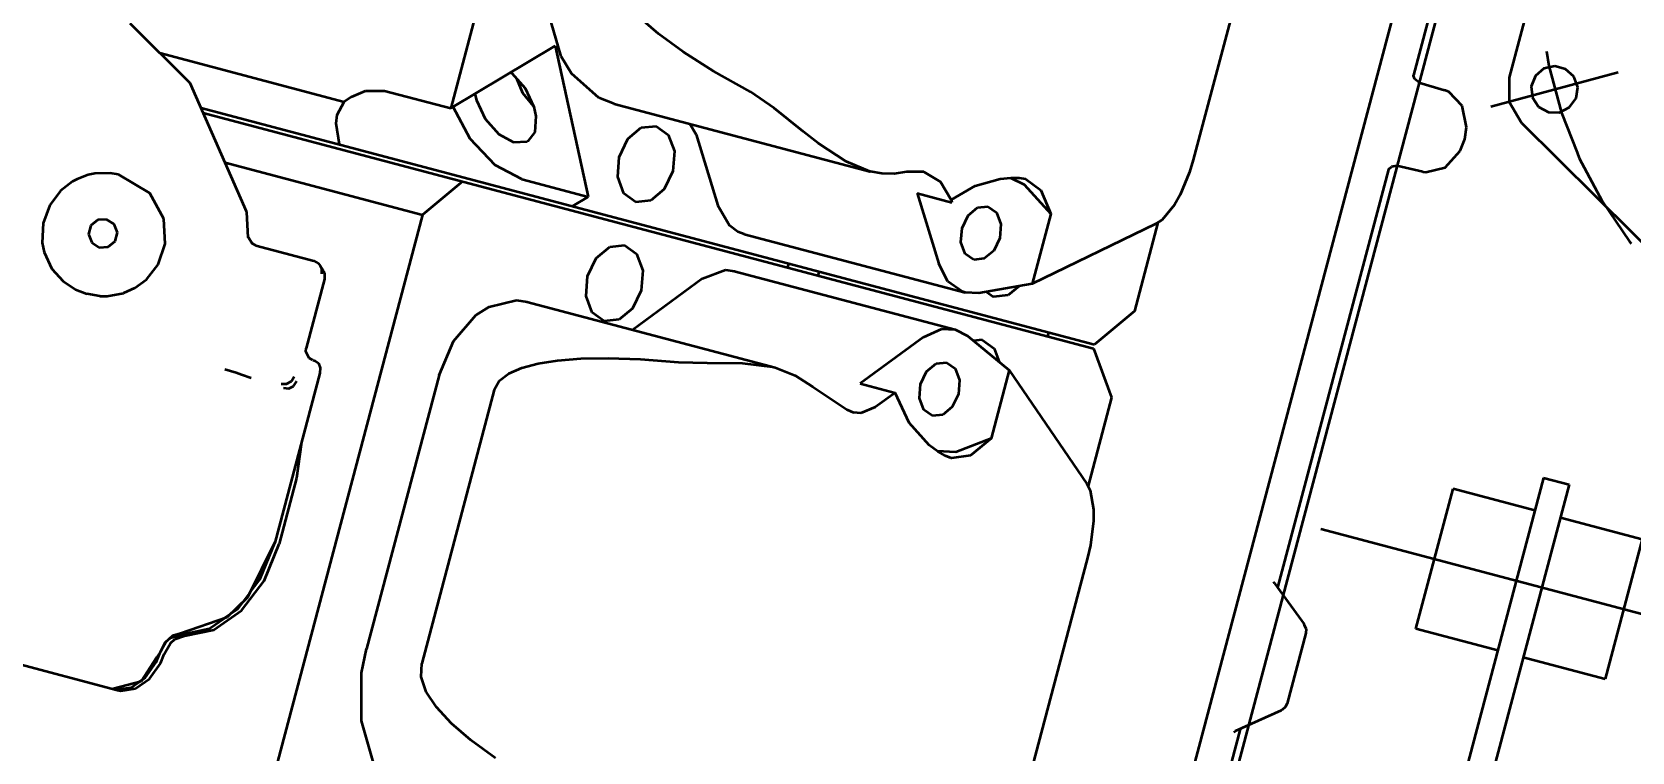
# Model space of a CAD drawing. Header units: centimetres. Extents: x 139057 to 200038, y 34824 to 80516.
# Drawn here: x 170316.28 to 170353.89, y 61301.26 to 61318.2 of the extents above; entities that cross this region are included whole.
import ezdxf

# ---------------------------------------------------------------- set-up
doc = ezdxf.new("R2010")
doc.units = ezdxf.units.CM
doc.header["$LTSCALE"] = 100
doc.layers.get('0').update_dxf_attribs({"lineweight": 0})
doc.layers.add('440_ALTRI_ELEMENTI_001-AM_0', color=31, linetype='Continuous', lineweight=50)

# ---------------------------------------------------------------- blocks, each defined once
blk = doc.blocks.new('A$C12667F03')
for p, q in [((-178.561, -892.661), (-291.341, -1317.962)), ((-214.226, -1023.257), (-262.861, -1206.663)), ((-221.335, -1053.966), (-261.682, -1206.119)), ((-222.302, -1053.71), (-254.147, -1173.799)), ((-266.541, -1139.198), (-270.285, -1153.315)), ((-242.736, -1142.541), (-245.402, -1152.594)), ((-250.906, -1147.271), (-252.83, -1154.528)), ((-276.41, -1152.722), (-277.827, -1151.32)), ((-267.693, -1152.094), (-267.979, -1151.105)), ((-265.402, -1151.565), (-265.863, -1151.168)), ((-247.322, -1151.301), (-247.649, -1152.536)), ((-264.824, -1151.988), (-265.402, -1151.565)), ((-277.128, -1152.012), (-272.789, -1153.163)), ((-267.834, -1151.847), (-270.285, -1153.315)), ((-267.834, -1151.847), (-267.056, -1155.401)), ((-267.45, -1152.5), (-267.693, -1152.094)), ((-264.111, -1152.44), (-264.824, -1151.988)), ((-244.528, -1151.969), (-244.473, -1152.319)), ((-268.883, -1152.475), (-268.853, -1152.491)), ((-268.853, -1152.491), (-268.539, -1152.846)), ((-266.802, -1153.07), (-267.45, -1152.5)), ((-263.243, -1152.93), (-264.111, -1152.44)), ((-247.649, -1152.556), (-247.649, -1152.541)), ((-247.624, -1152.628), (-247.649, -1152.556)), ((-242.843, -1152.471), (-245.835, -1153.281)), ((-244.786, -1152.555), (-244.884, -1152.8)), ((-244.586, -1152.384), (-244.786, -1152.555)), ((-244.329, -1152.326), (-244.586, -1152.384)), ((-244.473, -1152.319), (-244.174, -1153.425)), ((-244.075, -1152.393), (-244.329, -1152.326)), ((-243.881, -1152.571), (-244.075, -1152.393)), ((-275.077, -1155.761), (-276.41, -1152.722)), ((-272.62, -1153.047), (-272.294, -1152.906)), ((-272.294, -1152.906), (-271.842, -1152.902)), ((-271.842, -1152.902), (-270.285, -1153.315)), ((-268.595, -1152.957), (-268.723, -1152.637)), ((-268.539, -1152.846), (-268.331, -1153.285)), ((-262.684, -1153.31), (-263.243, -1152.93)), ((-247.522, -1152.708), (-247.624, -1152.628)), ((-247.523, -1152.707), (-246.922, -1152.891)), ((-247.522, -1152.708), (-247.522, -1152.708)), ((-246.825, -1152.93), (-246.922, -1152.891)), ((-246.51, -1153.255), (-246.825, -1152.93)), ((-245.402, -1152.594), (-245.4, -1153.163)), ((-244.884, -1152.8), (-244.856, -1153.062)), ((-243.792, -1152.819), (-243.881, -1152.571)), ((-243.828, -1153.08), (-243.792, -1152.819)), ((-276.155, -1153.305), (-255.153, -1158.874)), ((-272.954, -1153.47), (-272.789, -1153.163)), ((-272.62, -1153.047), (-272.789, -1153.163)), ((-269.829, -1154.035), (-270.231, -1153.286)), ((-269.673, -1153.136), (-269.71, -1152.97)), ((-269.466, -1153.575), (-269.673, -1153.136)), ((-268.338, -1153.27), (-268.595, -1152.957)), ((-268.331, -1153.285), (-268.283, -1153.505)), ((-266.446, -1153.21), (-266.802, -1153.07)), ((-266.446, -1153.21), (-260.431, -1154.805)), ((-262.004, -1153.863), (-262.684, -1153.31)), ((-246.407, -1153.76), (-246.51, -1153.255)), ((-245.4, -1153.163), (-245.115, -1153.655)), ((-244.856, -1153.062), (-244.711, -1153.281)), ((-244.711, -1153.281), (-244.48, -1153.407)), ((-244.217, -1153.412), (-243.982, -1153.294)), ((-243.982, -1153.294), (-243.828, -1153.08)), ((-276.104, -1153.422), (-255.178, -1158.971)), ((-272.977, -1153.676), (-272.954, -1153.47)), ((-272.901, -1154.168), (-272.977, -1153.676)), ((-269.151, -1153.931), (-269.466, -1153.575)), ((-268.283, -1153.505), (-268.312, -1153.881)), ((-264.668, -1153.682), (-264.518, -1153.935)), ((-245.115, -1153.655), (-237.742, -1160.99)), ((-244.48, -1153.407), (-244.217, -1153.412)), ((-244.174, -1153.425), (-243.808, -1154.356)), ((-269.245, -1154.655), (-269.829, -1154.035)), ((-268.803, -1154.122), (-269.151, -1153.931)), ((-268.312, -1153.881), (-268.475, -1154.09)), ((-266.328, -1154.463), (-266.125, -1154.038)), ((-266.125, -1154.038), (-265.806, -1153.772)), ((-265.806, -1153.772), (-265.458, -1153.736)), ((-265.458, -1153.736), (-265.174, -1153.94)), ((-265.174, -1153.94), (-265.029, -1154.328)), ((-264.518, -1153.935), (-264.007, -1155.603)), ((-261.648, -1154.14), (-262.004, -1153.863)), ((-246.554, -1154.314), (-246.449, -1154.044)), ((-246.449, -1154.044), (-246.407, -1153.76)), ((-268.5, -1154.104), (-268.803, -1154.122)), ((-268.475, -1154.09), (-268.5, -1154.104)), ((-265.029, -1154.328), (-265.063, -1154.798)), ((-260.989, -1154.572), (-261.648, -1154.14)), ((-246.911, -1154.711), (-246.554, -1154.314)), ((-243.808, -1154.356), (-243.754, -1154.491)), ((-275.59, -1154.593), (-270.95, -1155.823)), ((-268.614, -1154.988), (-269.245, -1154.655)), ((-266.362, -1154.932), (-266.328, -1154.463)), ((-265.063, -1154.798), (-265.266, -1155.222)), ((-260.431, -1154.805), (-260.989, -1154.572)), ((-260.431, -1154.805), (-260.428, -1154.806)), ((-260.149, -1154.855), (-260.428, -1154.806)), ((-259.568, -1154.809), (-259.86, -1154.856)), ((-259.164, -1154.81), (-259.568, -1154.809)), ((-259.164, -1154.81), (-258.772, -1155.049)), ((-252.83, -1154.528), (-252.917, -1154.818)), ((-248.239, -1154.759), (-250.848, -1164.598)), ((-248.239, -1154.759), (-248.228, -1154.741)), ((-248.228, -1154.741), (-248.171, -1154.691)), ((-248.043, -1154.673), (-248.171, -1154.691)), ((-247.431, -1154.811), (-248.044, -1154.672)), ((-248.043, -1154.673), (-248.043, -1154.673)), ((-247.432, -1154.811), (-247.361, -1154.822)), ((-247.361, -1154.822), (-246.911, -1154.711)), ((-243.754, -1154.491), (-243.22, -1155.505)), ((-279.183, -1155.042), (-279.459, -1155.256)), ((-279.073, -1154.982), (-279.183, -1155.042)), ((-278.809, -1154.883), (-279.073, -1154.982)), ((-278.655, -1154.851), (-278.809, -1154.883)), ((-278.291, -1154.842), (-278.655, -1154.851)), ((-278.096, -1154.876), (-278.291, -1154.842)), ((-277.36, -1155.316), (-278.096, -1154.876)), ((-270.01, -1155.038), (-270.95, -1155.823)), ((-268.614, -1154.988), (-267.056, -1155.401)), ((-266.217, -1155.321), (-266.362, -1154.932)), ((-259.86, -1154.856), (-260.149, -1154.855)), ((-258.772, -1155.049), (-258.523, -1155.469)), ((-258.523, -1155.469), (-257.956, -1155.141)), ((-257.956, -1155.141), (-257.373, -1154.976)), ((-257.373, -1154.976), (-257.122, -1154.953)), ((-257.124, -1154.953), (-256.803, -1155.107)), ((-257.122, -1154.953), (-256.923, -1154.955)), ((-256.923, -1154.955), (-256.775, -1154.978)), ((-256.803, -1155.107), (-256.181, -1155.799)), ((-256.775, -1154.978), (-256.772, -1154.979)), ((-256.772, -1154.979), (-256.417, -1155.247)), ((-252.917, -1154.818), (-253.14, -1155.355)), ((-279.459, -1155.256), (-279.715, -1155.594)), ((-277.034, -1155.921), (-277.36, -1155.316)), ((-267.056, -1155.401), (-267.423, -1155.62)), ((-265.933, -1155.524), (-266.217, -1155.321)), ((-265.585, -1155.488), (-265.933, -1155.524)), ((-265.266, -1155.222), (-265.585, -1155.488)), ((-259.323, -1155.313), (-258.812, -1156.98)), ((-259.323, -1155.313), (-258.503, -1155.53)), ((-258.522, -1155.467), (-258.503, -1155.53)), ((-256.417, -1155.247), (-256.181, -1155.799)), ((-253.14, -1155.355), (-253.272, -1155.588)), ((-243.22, -1155.505), (-242.578, -1156.453)), ((-279.715, -1155.594), (-279.87, -1156.017)), ((-278.377, -1155.933), (-278.587, -1155.945)), ((-278.2, -1156.047), (-278.377, -1155.933)), ((-277.003, -1156.505), (-277.034, -1155.921)), ((-275.046, -1156.356), (-275.077, -1155.761)), ((-270.95, -1155.823), (-274.693, -1169.94)), ((-263.733, -1156.076), (-264.007, -1155.603)), ((-258.267, -1156.134), (-258.124, -1155.836)), ((-258.124, -1155.836), (-257.9, -1155.649)), ((-257.9, -1155.649), (-257.656, -1155.624)), ((-257.656, -1155.624), (-257.456, -1155.767)), ((-257.456, -1155.767), (-257.355, -1156.04)), ((-256.181, -1155.799), (-256.619, -1157.45)), ((-253.561, -1155.938), (-253.708, -1156.037)), ((-253.272, -1155.588), (-253.561, -1155.938)), ((-279.87, -1156.017), (-279.889, -1156.481)), ((-278.75, -1156.077), (-278.803, -1156.28)), ((-278.803, -1156.28), (-278.728, -1156.476)), ((-278.587, -1155.945), (-278.75, -1156.077)), ((-278.124, -1156.243), (-278.2, -1156.047)), ((-278.178, -1156.446), (-278.124, -1156.243)), ((-263.534, -1156.221), (-263.733, -1156.076)), ((-263.388, -1156.276), (-263.534, -1156.221)), ((-263.389, -1156.276), (-258.194, -1157.654)), ((-258.291, -1156.464), (-258.267, -1156.134)), ((-257.355, -1156.04), (-257.379, -1156.37)), ((-253.708, -1156.037), (-256.619, -1157.45)), ((-253.66, -1156.005), (-254.213, -1158.089)), ((-279.889, -1156.481), (-279.844, -1156.706)), ((-278.728, -1156.476), (-278.551, -1156.591)), ((-278.551, -1156.591), (-278.341, -1156.579)), ((-278.341, -1156.579), (-278.178, -1156.446)), ((-277.169, -1156.993), (-277.003, -1156.505)), ((-275.044, -1156.361), (-275.046, -1156.349)), ((-275.046, -1156.355), (-275.046, -1156.356)), ((-274.959, -1156.499), (-275.044, -1156.361)), ((-274.869, -1156.544), (-274.959, -1156.499)), ((-274.869, -1156.544), (-273.507, -1156.906)), ((-266.868, -1156.841), (-266.55, -1156.575)), ((-266.55, -1156.575), (-266.202, -1156.539)), ((-266.202, -1156.539), (-265.917, -1156.743)), ((-258.189, -1156.738), (-258.291, -1156.464)), ((-257.521, -1156.668), (-257.745, -1156.855)), ((-257.379, -1156.37), (-257.521, -1156.668)), ((-242.578, -1156.453), (-242.538, -1156.501)), ((-279.844, -1156.706), (-279.664, -1157.094)), ((-277.438, -1157.342), (-277.169, -1156.993)), ((-273.507, -1156.906), (-273.394, -1156.97)), ((-273.394, -1156.97), (-273.355, -1157.022)), ((-273.355, -1157.022), (-273.28, -1157.15)), ((-273.355, -1157.022), (-273.329, -1157.082)), ((-267.071, -1157.266), (-266.868, -1156.841)), ((-265.917, -1156.743), (-265.773, -1157.131)), ((-262.347, -1156.967), (-262.372, -1157.063)), ((-258.597, -1157.39), (-258.812, -1156.98)), ((-257.989, -1156.881), (-258.189, -1156.738)), ((-257.745, -1156.855), (-257.989, -1156.881)), ((-279.664, -1157.094), (-279.402, -1157.389)), ((-279.402, -1157.389), (-279.111, -1157.582)), ((-277.725, -1157.553), (-277.438, -1157.342)), ((-273.255, -1157.34), (-273.685, -1158.962)), ((-273.329, -1157.082), (-273.329, -1157.211)), ((-273.28, -1157.15), (-273.254, -1157.213)), ((-273.254, -1157.213), (-273.255, -1157.34)), ((-267.105, -1157.735), (-267.071, -1157.266)), ((-264.367, -1157.322), (-266.008, -1158.53)), ((-265.773, -1157.131), (-265.807, -1157.601)), ((-264.367, -1157.322), (-263.828, -1157.122)), ((-263.828, -1157.122), (-263.619, -1157.146)), ((-263.62, -1157.146), (-258.425, -1158.524)), ((-261.629, -1157.157), (-261.654, -1157.254)), ((-258.266, -1157.631), (-258.597, -1157.39)), ((-279.111, -1157.582), (-278.841, -1157.686)), ((-278.537, -1157.736), (-278.841, -1157.686)), ((-278.537, -1157.736), (-278.362, -1157.737)), ((-278.362, -1157.737), (-277.977, -1157.664)), ((-277.725, -1157.553), (-277.977, -1157.664)), ((-266.96, -1158.124), (-267.105, -1157.735)), ((-265.807, -1157.601), (-266.01, -1158.026)), ((-258.194, -1157.654), (-258.266, -1157.631)), ((-257.87, -1157.666), (-258.194, -1157.654)), ((-256.619, -1157.45), (-257.87, -1157.666)), ((-257.691, -1157.635), (-257.526, -1157.754)), ((-257.178, -1157.718), (-257.526, -1157.754)), ((-256.92, -1157.502), (-257.178, -1157.718)), ((-270.22, -1158.798), (-269.694, -1158.189)), ((-269.694, -1158.189), (-269.386, -1157.988)), ((-269.386, -1157.988), (-268.744, -1157.835)), ((-268.744, -1157.835), (-268.493, -1157.871)), ((-268.494, -1157.871), (-262.661, -1159.418)), ((-266.676, -1158.327), (-266.96, -1158.124)), ((-266.01, -1158.026), (-266.328, -1158.291)), ((-254.213, -1158.089), (-255.153, -1158.874)), ((-266.328, -1158.291), (-266.676, -1158.327)), ((-259.172, -1158.7), (-258.742, -1158.51)), ((-258.742, -1158.51), (-258.425, -1158.524)), ((-258.425, -1158.524), (-258.137, -1158.674)), ((-270.561, -1159.599), (-270.22, -1158.798)), ((-259.172, -1158.7), (-260.659, -1159.794)), ((-258.137, -1158.674), (-257.158, -1159.482)), ((-257.795, -1158.768), (-257.997, -1158.789)), ((-257.795, -1158.768), (-257.511, -1158.972)), ((-256.231, -1158.588), (-256.257, -1158.685)), ((-273.692, -1159.039), (-273.685, -1158.961)), ((-273.616, -1159.198), (-273.692, -1159.039)), ((-273.526, -1159.247), (-273.616, -1159.198)), ((-273.525, -1159.248), (-273.471, -1159.262)), ((-273.471, -1159.263), (-273.396, -1159.315)), ((-273.396, -1159.315), (-273.355, -1159.421)), ((-268.615, -1159.422), (-268.234, -1159.322)), ((-268.234, -1159.322), (-267.775, -1159.251)), ((-267.775, -1159.251), (-267.23, -1159.209)), ((-267.23, -1159.209), (-266.586, -1159.199)), ((-266.586, -1159.199), (-265.826, -1159.224)), ((-265.826, -1159.224), (-264.93, -1159.293)), ((-264.93, -1159.293), (-264.261, -1159.31)), ((-264.261, -1159.31), (-263.431, -1159.312)), ((-263.431, -1159.312), (-262.725, -1159.402)), ((-259.098, -1159.509), (-258.874, -1159.322)), ((-258.874, -1159.322), (-258.63, -1159.297)), ((-258.63, -1159.297), (-258.43, -1159.44)), ((-257.511, -1158.972), (-257.393, -1159.287)), ((-255.178, -1158.971), (-254.751, -1160.119)), ((-275.601, -1159.454), (-275.33, -1159.538)), ((-275.33, -1159.538), (-275.204, -1159.58)), ((-275.204, -1159.58), (-274.976, -1159.658)), ((-273.365, -1159.549), (-274.423, -1163.541)), ((-274.033, -1159.738), (-273.97, -1159.628)), ((-273.355, -1159.421), (-273.365, -1159.549)), ((-270.561, -1159.599), (-272.268, -1166.036)), ((-269.146, -1159.732), (-268.922, -1159.557)), ((-268.922, -1159.557), (-268.615, -1159.422)), ((-262.725, -1159.402), (-262.658, -1159.419)), ((-262.658, -1159.419), (-262.186, -1159.609)), ((-262.186, -1159.609), (-261.771, -1159.869)), ((-259.241, -1159.808), (-259.098, -1159.509)), ((-258.43, -1159.44), (-258.329, -1159.713)), ((-257.158, -1159.482), (-257.584, -1161.09)), ((-257.158, -1159.482), (-255.329, -1162.151)), ((-274.276, -1159.805), (-274.145, -1159.804)), ((-274.221, -1159.899), (-274.09, -1159.908)), ((-274.145, -1159.804), (-274.033, -1159.738)), ((-274.09, -1159.908), (-273.98, -1159.857)), ((-273.98, -1159.857), (-273.906, -1159.738)), ((-269.263, -1159.943), (-270.97, -1166.381)), ((-269.263, -1159.943), (-269.146, -1159.732)), ((-261.771, -1159.869), (-260.975, -1160.405)), ((-260.659, -1159.794), (-259.839, -1160.012)), ((-259.839, -1160.012), (-260.305, -1160.354)), ((-259.509, -1160.718), (-259.839, -1160.012)), ((-259.265, -1160.137), (-259.241, -1159.808)), ((-258.353, -1160.043), (-258.495, -1160.341)), ((-258.329, -1159.713), (-258.353, -1160.043)), ((-260.975, -1160.405), (-260.82, -1160.475)), ((-260.305, -1160.354), (-260.649, -1160.49)), ((-259.163, -1160.411), (-259.265, -1160.137)), ((-258.963, -1160.554), (-259.163, -1160.411)), ((-258.495, -1160.341), (-258.719, -1160.528)), ((-254.751, -1160.119), (-255.304, -1162.202)), ((-260.649, -1160.49), (-260.82, -1160.475)), ((-259.036, -1161.248), (-259.509, -1160.718)), ((-258.719, -1160.528), (-258.963, -1160.554)), ((-273.796, -1161.177), (-273.91, -1162.021)), ((-257.584, -1161.09), (-258.41, -1161.408)), ((-257.584, -1161.09), (-258.067, -1161.484)), ((-258.833, -1161.397), (-259.036, -1161.248)), ((-258.41, -1161.408), (-258.85, -1161.384)), ((-258.658, -1161.497), (-258.833, -1161.397)), ((-258.518, -1161.551), (-258.658, -1161.497)), ((-258.515, -1161.552), (-258.518, -1161.551)), ((-258.067, -1161.484), (-258.515, -1161.552)), ((-273.91, -1162.021), (-274.321, -1163.568)), ((-255.329, -1162.151), (-255.251, -1162.31)), ((-255.251, -1162.31), (-255.174, -1162.757)), ((-244.594, -1162.014), (-247.67, -1173.613)), ((-247.595, -1165.565), (-246.723, -1162.275)), ((-243.995, -1162.173), (-247.071, -1173.772)), ((-244.799, -1162.785), (-246.723, -1162.275)), ((-244.594, -1162.014), (-243.995, -1162.173)), ((-255.174, -1163.025), (-255.246, -1163.602)), ((-255.174, -1162.757), (-255.174, -1163.025)), ((-244.2, -1162.944), (-242.276, -1163.454)), ((-249.827, -1163.213), (-239.75, -1165.885)), ((-242.276, -1163.454), (-243.148, -1166.744)), ((-274.416, -1163.514), (-275.068, -1164.829)), ((-274.774, -1164.409), (-274.423, -1163.541)), ((-274.671, -1164.436), (-274.321, -1163.568)), ((-255.246, -1163.602), (-255.314, -1163.897)), ((-255.314, -1163.897), (-257.239, -1171.154)), ((-275.205, -1165.139), (-274.671, -1164.436)), ((-275.022, -1164.735), (-274.774, -1164.409)), ((-250.922, -1164.496), (-250.94, -1164.461)), ((-250.921, -1164.496), (-250.848, -1164.598)), ((-275.068, -1164.829), (-275.55, -1165.299)), ((-275.164, -1164.923), (-275.307, -1165.112)), ((-275.022, -1164.735), (-275.164, -1164.923)), ((-250.848, -1164.598), (-250.225, -1165.458)), ((-275.55, -1165.299), (-276.639, -1165.68)), ((-275.958, -1165.562), (-275.606, -1165.318)), ((-275.856, -1165.589), (-275.205, -1165.139)), ((-275.307, -1165.112), (-275.606, -1165.318)), ((-276.875, -1165.781), (-276.647, -1165.706)), ((-276.639, -1165.68), (-276.832, -1165.732)), ((-276.647, -1165.706), (-275.958, -1165.562)), ((-276.544, -1165.733), (-275.856, -1165.589)), ((-250.185, -1165.669), (-250.624, -1167.323)), ((-250.211, -1165.478), (-250.224, -1165.458)), ((-250.179, -1165.571), (-250.211, -1165.478)), ((-250.179, -1165.571), (-250.185, -1165.669)), ((-245.671, -1166.075), (-247.595, -1165.565)), ((-276.978, -1165.873), (-277.127, -1166.138)), ((-277.004, -1165.889), (-277.121, -1166.12)), ((-277.024, -1166.165), (-276.875, -1165.901)), ((-276.832, -1165.732), (-277.004, -1165.889)), ((-277.004, -1165.889), (-276.875, -1165.781)), ((-276.875, -1165.901), (-276.773, -1165.808)), ((-276.773, -1165.808), (-276.544, -1165.733)), ((-272.382, -1166.606), (-272.268, -1166.036)), ((-280.651, -1166.338), (-278.122, -1167.008)), ((-277.194, -1166.233), (-277.568, -1166.806)), ((-277.473, -1166.72), (-277.216, -1166.355)), ((-277.37, -1166.747), (-277.114, -1166.383)), ((-277.216, -1166.355), (-277.127, -1166.138)), ((-277.121, -1166.12), (-277.194, -1166.233)), ((-277.114, -1166.383), (-277.024, -1166.165)), ((-270.983, -1166.695), (-270.97, -1166.381)), ((-245.072, -1166.234), (-243.148, -1166.744)), ((-277.568, -1166.806), (-278.224, -1166.981)), ((-277.798, -1166.945), (-277.616, -1166.819)), ((-277.696, -1166.973), (-277.37, -1166.747)), ((-277.544, -1166.769), (-277.616, -1166.819)), ((-277.544, -1166.769), (-277.473, -1166.72)), ((-272.388, -1167.73), (-272.382, -1166.606)), ((-270.863, -1167.047), (-270.983, -1166.695)), ((-278.142, -1166.997), (-278.225, -1166.981)), ((-278.142, -1166.997), (-277.798, -1166.945)), ((-278.122, -1167.008), (-278.04, -1167.024)), ((-278.04, -1167.024), (-277.696, -1166.973)), ((-270.622, -1167.414), (-270.863, -1167.047)), ((-270.271, -1167.794), (-270.622, -1167.414)), ((-250.763, -1167.487), (-251.844, -1167.977)), ((-250.741, -1167.475), (-250.762, -1167.486)), ((-250.667, -1167.411), (-250.741, -1167.475)), ((-250.624, -1167.323), (-250.667, -1167.411)), ((-272.101, -1168.72), (-272.388, -1167.73)), ((-269.811, -1168.191), (-270.271, -1167.794)), ((-251.73, -1167.925), (-255.634, -1182.645)), ((-251.878, -1167.998), (-251.845, -1167.977)), ((-269.232, -1168.613), (-269.811, -1168.191))]:
    blk.add_line(p, q)

msp = doc.modelspace()

# ---------------------------------------------------------------- block references
at = {"layer": '440_ALTRI_ELEMENTI_001-AM_0'}
msp.add_blockref('A$C12667F03', (170596.41, 62469.725, 0), dxfattribs=at)

doc.saveas('drawing.dxf')
